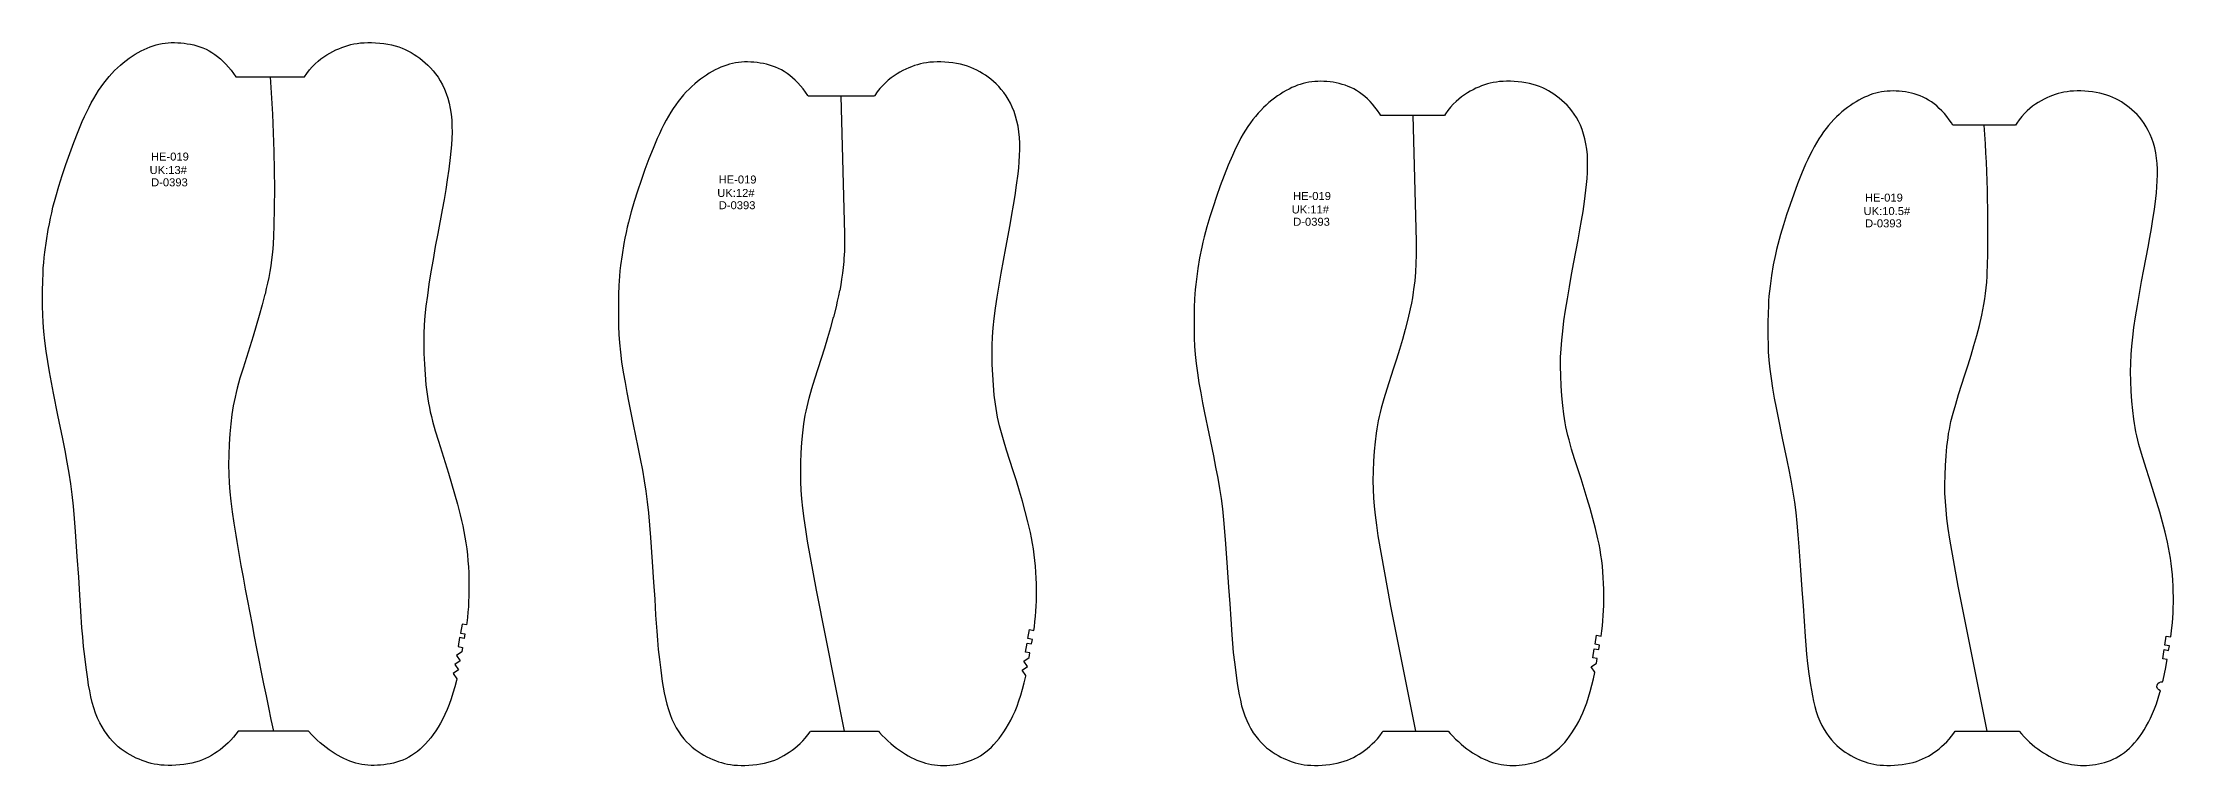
# Model space of a CAD drawing. Extents: x 0 to 4668, y 0 to 316.
# Drawn here: x 0 to 932, y 0 to 316 of the extents above; entities that cross this region are included whole.
import ezdxf

# ---------------------------------------------------------------- set-up
doc = ezdxf.new("R2010")
doc.units = 0
doc.layers.add('1', color=7, linetype='CONTINUOUS')
doc.layers.add('DEFAULT', color=7, linetype='CONTINUOUS')
doc.styles.add('ARIAL_REGULAR', font='arial.ttf')

msp = doc.modelspace()

# ---------------------------------------------------------------- linework, layer by layer
at = {"layer": 'DEFAULT', "color": 5}
for points in [[(167.22, 196.81), (166.91, 192.84), (166.73, 188.9), (166.69, 184.79), (166.77, 180.35), (166.96, 175.71), (167.26, 171.07), (167.66, 166.62), (168.15, 162.5), (168.44, 160.53), (168.77, 158.59), (169.14, 156.66), (169.55, 154.72), (170.02, 152.74), (170.53, 150.7), (171.74, 146.4), (173.1, 141.87), (176.04, 132.58), (177.48, 127.99), (178.87, 123.45), (180.2, 118.9), (181.47, 114.31), (182.68, 109.63), (183.24, 107.25), (183.78, 104.83), (184.27, 102.39), (184.73, 99.91), (185.13, 97.39), (185.49, 94.82), (185.79, 92.22), (186.03, 89.59), (186.21, 86.95), (186.35, 84.31), (186.43, 81.69), (186.47, 79.1), (186.47, 76.57), (186.42, 74.1), (186.33, 71.71), (186.19, 69.37), (186.02, 67.05), (185.8, 64.73), (185.54, 62.37), (185.43, 61.53), (183.46, 61.89), (182.75, 57.95), (184.72, 57.6), (184.36, 55.63), (182.39, 55.99), (181.68, 52.05), (183.65, 51.69), (183.29, 49.73), (180.97, 48.11), (182.58, 45.79), (180.25, 44.18), (181.86, 41.85), (179.54, 40.24), (181.15, 37.92), (180.98, 37.21), (180.25, 34.36), (179.47, 31.64), (178.64, 29.09), (177.78, 26.7), (176.89, 24.46), (175.95, 22.36), (174.99, 20.39), (174, 18.54), (172.97, 16.79), (171.92, 15.14), (170.85, 13.58), (169.75, 12.11), (168.63, 10.73), (167.48, 9.43), (166.31, 8.23), (165.12, 7.12), (163.9, 6.1), (162.66, 5.17), (161.4, 4.34), (160.12, 3.6), (158.81, 2.94), (157.49, 2.36), (156.15, 1.86), (154.79, 1.42), (153.42, 1.05), (152.03, 0.74), (150.64, 0.48), (149.23, 0.28), (147.83, 0.13), (146.42, 0.04), (145.02, 0), (143.63, 0.02), (142.26, 0.1), (140.9, 0.24), (139.57, 0.45), (138.25, 0.71), (136.95, 1.03), (135.66, 1.42), (134.38, 1.87), (133.09, 2.38), (131.81, 2.96), (130.51, 3.6), (129.21, 4.31), (127.9, 5.08), (126.58, 5.92), (125.27, 6.82), (123.96, 7.79), (122.66, 8.82), (121.37, 9.91), (120.1, 11.06), (118.85, 12.28), (117.62, 13.55), (116.41, 14.9), (116.33, 15), (85.47, 15), (84.55, 13.7), (83.46, 12.34), (82.33, 11.08), (81.17, 9.91), (79.98, 8.83), (78.79, 7.82), (77.58, 6.88), (76.36, 5.99), (75.14, 5.17), (73.89, 4.4), (72.6, 3.68), (71.27, 3.03), (69.88, 2.44), (68.42, 1.92), (66.89, 1.45), (65.26, 1.05), (63.57, 0.72), (61.83, 0.44), (60.06, 0.24), (58.3, 0.09), (56.56, 0.01), (54.85, 0), (53.22, 0.05), (51.67, 0.17), (50.19, 0.35), (48.77, 0.59), (47.41, 0.89), (46.08, 1.25), (44.78, 1.67), (43.5, 2.14), (42.21, 2.67), (40.91, 3.24), (39.61, 3.88), (38.3, 4.58), (36.99, 5.36), (35.68, 6.21), (34.38, 7.16), (33.1, 8.2), (31.83, 9.35), (30.58, 10.61), (29.36, 11.98), (28.19, 13.48), (27.05, 15.09), (25.98, 16.84), (24.97, 18.71), (24.03, 20.72), (23.18, 22.87), (22.42, 25.15), (21.74, 27.55), (21.14, 30.04), (20.61, 32.59), (20.14, 35.17), (19.72, 37.75), (19, 42.82), (18.41, 47.61), (17.92, 52.11), (17.52, 56.32), (17.2, 60.28), (16.72, 67.59), (16.3, 74.69), (15.79, 82.35), (15.15, 91.46), (14.38, 102.39), (13.94, 108.06), (13.45, 113.52), (12.91, 118.57), (12.31, 123.33), (11.61, 128), (10.79, 132.79), (9.85, 137.81), (8.81, 143.01), (6.68, 153.35), (4.73, 162.99), (3.84, 167.62), (3, 172.22), (2.21, 176.84), (1.5, 181.4), (0.9, 185.8), (0.46, 189.96), (0.19, 193.81), (0.05, 197.42), (0.01, 200.91), (0, 204.39), (0, 207.97), (0.05, 211.73), (0.19, 215.73), (0.31, 217.85), (0.48, 220.05), (0.7, 222.35), (0.97, 224.72), (1.64, 229.63), (2.47, 234.63), (2.94, 237.11), (3.45, 239.55), (3.98, 241.95), (4.54, 244.3), (5.76, 248.92), (7.1, 253.52), (8.57, 258.2), (10.16, 263.01), (11.86, 267.89), (13.64, 272.74), (15.48, 277.44), (17.36, 281.92), (18.32, 284.07), (19.3, 286.15), (20.29, 288.15), (21.3, 290.09), (22.34, 291.95), (23.4, 293.73), (24.48, 295.44), (25.59, 297.07), (26.72, 298.62), (27.88, 300.1), (29.06, 301.51), (30.27, 302.86), (31.5, 304.13), (32.75, 305.35), (34.02, 306.5), (35.3, 307.59), (36.6, 308.62), (37.91, 309.59), (39.23, 310.49), (40.54, 311.33), (41.86, 312.1), (43.16, 312.81), (44.45, 313.45), (45.74, 314.03), (47.03, 314.54), (48.31, 314.99), (49.6, 315.38), (50.9, 315.7), (52.22, 315.96), (53.55, 316.16), (54.91, 316.31), (56.28, 316.39), (57.67, 316.41), (59.07, 316.37), (60.48, 316.28), (61.88, 316.13), (63.29, 315.93), (64.68, 315.67), (66.07, 315.36), (67.44, 314.99), (68.8, 314.55), (70.14, 314.05), (71.46, 313.47), (72.77, 312.81), (74.05, 312.07), (75.31, 311.24), (76.55, 310.31), (77.77, 309.29), (78.96, 308.18), (80.13, 306.98), (81.28, 305.68), (82.4, 304.3), (83.5, 302.82), (84.47, 301.41), (114.47, 301.41), (115.54, 302.93), (116.72, 304.43), (117.93, 305.8), (119.18, 307.06), (120.45, 308.21), (121.74, 309.25), (123.03, 310.19), (124.34, 311.05), (125.65, 311.83), (126.96, 312.53), (128.26, 313.17), (129.56, 313.74), (130.85, 314.27), (132.14, 314.74), (133.44, 315.16), (134.76, 315.52), (136.13, 315.82), (137.54, 316.06), (139.02, 316.24), (140.57, 316.36), (142.21, 316.41), (143.91, 316.4), (145.65, 316.32), (147.42, 316.17), (149.18, 315.97), (150.92, 315.69), (152.61, 315.36), (154.24, 314.96), (155.78, 314.49), (157.23, 313.96), (158.62, 313.38), (159.95, 312.72), (161.24, 312.01), (162.49, 311.24), (163.72, 310.42), (164.93, 309.53), (166.14, 308.59), (167.34, 307.58), (168.52, 306.5), (169.68, 305.33), (170.81, 304.07), (171.9, 302.71), (172.94, 301.24), (173.93, 299.65), (174.86, 297.93), (175.72, 296.08), (176.5, 294.11), (177.19, 292.03), (177.79, 289.82), (178.28, 287.49), (178.66, 285.06), (178.91, 282.51), (179.04, 279.86), (179.06, 277.13), (178.97, 274.36), (178.8, 271.58), (178.57, 268.82), (178.29, 266.11), (177.65, 260.99), (176.99, 256.37), (176.3, 252.07), (175.56, 247.79), (174.73, 243.24), (172.78, 232.8), (171.75, 227.18), (170.75, 221.52), (169.82, 215.99), (168.98, 210.68), (168.26, 205.66), (167.67, 201.03)], [(363.76, 292.94), (334.88, 292.94), (334.69, 293.23), (333.64, 294.75), (332.56, 296.18), (331.46, 297.52), (330.34, 298.78), (329.19, 299.95), (328.02, 301.03), (326.83, 302.02), (325.62, 302.92), (324.38, 303.72), (323.12, 304.44), (321.85, 305.08), (320.55, 305.64), (319.24, 306.13), (317.91, 306.55), (316.57, 306.91), (315.21, 307.22), (313.85, 307.47), (312.47, 307.67), (311.1, 307.81), (309.72, 307.9), (308.35, 307.94), (306.99, 307.91), (305.65, 307.84), (304.32, 307.7), (303.01, 307.51), (301.72, 307.25), (300.45, 306.94), (299.19, 306.56), (297.93, 306.13), (296.67, 305.63), (295.41, 305.07), (294.15, 304.44), (292.87, 303.76), (291.58, 303.01), (290.3, 302.19), (289.01, 301.32), (287.72, 300.38), (286.45, 299.38), (285.19, 298.33), (283.94, 297.21), (282.71, 296.03), (281.51, 294.79), (280.33, 293.49), (279.16, 292.12), (278.03, 290.68), (276.91, 289.17), (275.82, 287.59), (274.76, 285.93), (273.72, 284.2), (272.71, 282.39), (271.71, 280.51), (270.74, 278.55), (269.79, 276.53), (268.84, 274.44), (267, 270.08), (265.19, 265.5), (263.45, 260.79), (261.78, 256.04), (260.22, 251.35), (258.78, 246.81), (257.46, 242.33), (256.27, 237.83), (255.72, 235.54), (255.19, 233.21), (254.7, 230.83), (254.24, 228.42), (253.42, 223.56), (252.76, 218.78), (252.5, 216.47), (252.28, 214.23), (252.12, 212.09), (251.99, 210.03), (251.85, 206.13), (251.81, 202.48), (251.8, 198.99), (251.81, 195.6), (251.85, 192.21), (251.98, 188.69), (252.24, 184.95), (252.67, 180.9), (253.25, 176.61), (253.94, 172.17), (254.71, 167.67), (255.53, 163.19), (256.4, 158.69), (258.31, 149.3), (260.39, 139.24), (261.4, 134.18), (262.32, 129.29), (263.12, 124.64), (263.8, 120.09), (264.39, 115.45), (264.92, 110.54), (265.39, 105.23), (265.83, 99.71), (266.58, 89.07), (267.2, 80.21), (267.7, 72.75), (268.1, 65.84), (268.57, 58.73), (268.89, 54.88), (269.28, 50.78), (269.76, 46.4), (270.33, 41.74), (271.03, 36.8), (271.44, 34.28), (271.9, 31.77), (272.42, 29.29), (273.01, 26.86), (273.67, 24.52), (274.41, 22.29), (275.25, 20.2), (276.16, 18.24), (277.15, 16.41), (278.21, 14.71), (279.32, 13.13), (280.47, 11.68), (281.67, 10.34), (282.89, 9.11), (284.14, 7.99), (285.4, 6.98), (286.67, 6.05), (287.95, 5.22), (289.24, 4.46), (290.52, 3.78), (291.8, 3.16), (293.07, 2.6), (294.34, 2.09), (295.6, 1.63), (296.88, 1.22), (298.18, 0.87), (299.51, 0.58), (300.9, 0.34), (302.35, 0.17), (303.87, 0.05), (305.47, 0), (307.14, 0.01), (308.85, 0.09), (310.58, 0.23), (312.31, 0.43), (314.02, 0.69), (315.68, 1.02), (317.27, 1.41), (318.78, 1.86), (320.21, 2.37), (321.57, 2.95), (322.88, 3.58), (324.14, 4.27), (325.37, 5.02), (326.57, 5.83), (327.76, 6.69), (328.95, 7.61), (330.13, 8.59), (331.29, 9.64), (332.43, 10.78), (333.54, 12), (334.61, 13.33), (335.63, 14.76), (335.78, 15), (365.59, 15), (366.06, 14.45), (367.24, 13.14), (368.45, 11.91), (369.68, 10.73), (370.92, 9.61), (372.19, 8.55), (373.46, 7.55), (374.74, 6.62), (376.03, 5.74), (377.32, 4.93), (378.6, 4.18), (379.88, 3.49), (381.15, 2.87), (382.41, 2.31), (383.66, 1.81), (384.92, 1.37), (386.19, 1), (387.46, 0.68), (388.75, 0.43), (390.05, 0.24), (391.38, 0.1), (392.73, 0.02), (394.09, 0), (395.46, 0.03), (396.83, 0.12), (398.21, 0.27), (399.58, 0.47), (400.95, 0.72), (402.3, 1.02), (403.65, 1.38), (404.97, 1.8), (406.29, 2.29), (407.58, 2.85), (408.86, 3.49), (410.12, 4.21), (411.35, 5.02), (412.57, 5.92), (413.76, 6.91), (414.93, 7.99), (416.08, 9.15), (417.2, 10.41), (418.3, 11.76), (419.38, 13.19), (420.43, 14.7), (421.46, 16.3), (422.46, 18), (423.44, 19.8), (424.38, 21.72), (425.29, 23.76), (426.17, 25.94), (427.02, 28.27), (427.82, 30.75), (428.58, 33.4), (429.31, 36.17), (429.99, 39.03), (430.07, 39.39), (428.44, 41.71), (430.76, 43.33), (429.14, 45.65), (431.46, 47.27), (431.81, 49.24), (429.84, 49.59), (430.54, 53.53), (432.51, 53.18), (432.86, 55.15), (430.89, 55.5), (431.59, 59.43), (433.55, 59.08), (433.76, 60.66), (434.02, 62.96), (434.23, 65.22), (434.4, 67.47), (434.53, 69.75), (434.62, 72.08), (434.66, 74.48), (434.67, 76.95), (434.63, 79.46), (434.54, 82.01), (434.41, 84.58), (434.23, 87.15), (433.99, 89.71), (433.7, 92.25), (433.35, 94.74), (432.95, 97.19), (432.51, 99.61), (432.02, 101.99), (431.5, 104.34), (430.94, 106.66), (429.77, 111.21), (428.52, 115.69), (427.22, 120.11), (425.87, 124.54), (424.46, 129), (421.57, 138.05), (420.23, 142.45), (419.06, 146.63), (418.55, 148.61), (418.09, 150.54), (417.69, 152.43), (417.32, 154.31), (417, 156.2), (416.72, 158.11), (416.23, 162.12), (415.84, 166.44), (415.55, 170.96), (415.35, 175.47), (415.27, 179.79), (415.32, 183.8), (415.49, 187.63), (415.79, 191.49), (416.23, 195.6), (416.81, 200.11), (417.52, 204.98), (418.33, 210.16), (419.24, 215.54), (420.22, 221.05), (421.23, 226.52), (423.13, 236.68), (423.94, 241.1), (424.67, 245.27), (425.34, 249.46), (425.99, 253.95), (426.62, 258.94), (426.89, 261.58), (427.12, 264.27), (427.28, 266.97), (427.37, 269.67), (427.35, 272.33), (427.23, 274.91), (426.98, 277.4), (426.61, 279.77), (426.12, 282.04), (425.54, 284.19), (424.86, 286.23), (424.09, 288.15), (423.25, 289.95), (422.34, 291.62), (421.37, 293.17), (420.34, 294.61), (419.27, 295.93), (418.16, 297.16), (417.03, 298.29), (415.86, 299.35), (414.68, 300.33), (413.5, 301.25), (412.31, 302.11), (411.1, 302.92), (409.88, 303.67), (408.62, 304.36), (407.31, 304.99), (405.95, 305.56), (404.52, 306.08), (403.01, 306.53), (401.41, 306.92), (399.75, 307.24), (398.05, 307.51), (396.32, 307.71), (394.59, 307.85), (392.88, 307.92), (391.21, 307.94), (389.61, 307.88), (388.08, 307.77), (386.64, 307.59), (385.25, 307.36), (383.91, 307.06), (382.61, 306.71), (381.34, 306.31), (380.07, 305.85), (378.81, 305.34), (377.54, 304.78), (376.26, 304.16), (374.97, 303.47), (373.69, 302.72), (372.41, 301.88), (371.13, 300.96), (369.87, 299.94), (368.63, 298.82), (367.4, 297.6), (366.21, 296.26), (365.05, 294.8), (363.94, 293.23)], [(679.66, 56.96), (681.63, 56.62), (681.63, 56.64), (681.93, 58.93), (682.18, 61.17), (682.39, 63.36), (682.56, 65.56), (682.68, 67.77), (682.77, 70.04), (682.82, 72.37), (682.82, 74.77), (682.78, 77.22), (682.7, 79.7), (682.57, 82.19), (682.39, 84.7), (682.16, 87.19), (681.88, 89.65), (681.54, 92.07), (681.15, 94.46), (680.71, 96.81), (680.24, 99.13), (679.18, 103.67), (678.04, 108.1), (676.82, 112.45), (675.55, 116.76), (674.23, 121.07), (672.85, 125.41), (670.04, 134.21), (668.72, 138.48), (667.57, 142.55), (667.07, 144.48), (666.63, 146.35), (666.23, 148.19), (665.88, 150.02), (665.56, 151.85), (665.28, 153.71), (664.81, 157.61), (664.43, 161.81), (664.14, 166.2), (663.95, 170.59), (663.87, 174.79), (663.92, 178.68), (664.08, 182.41), (664.38, 186.16), (664.81, 190.15), (665.38, 194.54), (666.07, 199.28), (666.87, 204.31), (667.76, 209.55), (668.72, 214.9), (669.71, 220.22), (671.57, 230.1), (672.37, 234.4), (673.08, 238.46), (673.74, 242.53), (674.38, 246.9), (674.99, 251.76), (675.26, 254.32), (675.49, 256.93), (675.65, 259.57), (675.73, 262.2), (675.72, 264.78), (675.6, 267.3), (675.36, 269.72), (675, 272.03), (674.52, 274.24), (673.95, 276.34), (673.28, 278.32), (672.53, 280.2), (671.71, 281.95), (670.81, 283.58), (669.86, 285.09), (668.86, 286.49), (667.81, 287.78), (666.72, 288.98), (665.6, 290.08), (664.46, 291.11), (663.31, 292.06), (662.14, 292.96), (660.97, 293.8), (659.79, 294.58), (658.59, 295.31), (657.35, 295.98), (656.07, 296.6), (654.73, 297.16), (653.33, 297.66), (651.85, 298.09), (650.29, 298.47), (648.66, 298.79), (646.99, 299.05), (645.3, 299.24), (643.6, 299.38), (641.93, 299.45), (640.29, 299.46), (638.72, 299.41), (637.23, 299.3), (635.81, 299.13), (634.45, 298.9), (633.14, 298.62), (631.86, 298.28), (630.61, 297.88), (629.37, 297.43), (628.13, 296.94), (626.89, 296.39), (625.63, 295.79), (624.37, 295.13), (623.11, 294.39), (621.85, 293.58), (620.6, 292.68), (619.37, 291.69), (618.15, 290.6), (616.95, 289.41), (615.77, 288.1), (614.64, 286.69), (613.55, 285.15), (613.12, 284.46), (585.3, 284.46), (584.81, 285.22), (583.78, 286.69), (582.72, 288.08), (581.64, 289.38), (580.54, 290.6), (579.42, 291.73), (578.27, 292.78), (577.1, 293.74), (575.91, 294.61), (574.7, 295.39), (573.47, 296.09), (572.22, 296.7), (570.95, 297.25), (569.67, 297.72), (568.37, 298.13), (567.06, 298.47), (565.73, 298.77), (564.39, 299.01), (563.05, 299.2), (561.7, 299.34), (560.36, 299.43), (559.02, 299.46), (557.69, 299.44), (556.37, 299.37), (555.07, 299.24), (553.79, 299.05), (552.53, 298.8), (551.29, 298.49), (550.05, 298.13), (548.82, 297.7), (547.59, 297.22), (546.36, 296.68), (545.12, 296.07), (543.87, 295.4), (542.61, 294.68), (541.35, 293.89), (540.09, 293.04), (538.83, 292.13), (537.59, 291.17), (536.35, 290.14), (535.13, 289.06), (533.93, 287.92), (532.74, 286.71), (531.58, 285.45), (530.44, 284.12), (529.33, 282.73), (528.23, 281.26), (527.16, 279.73), (526.12, 278.12), (525.1, 276.43), (524.11, 274.67), (523.14, 272.84), (522.18, 270.94), (521.25, 268.98), (520.33, 266.95), (518.52, 262.7), (516.76, 258.25), (515.04, 253.66), (513.41, 249.04), (511.88, 244.49), (510.47, 240.07), (509.19, 235.71), (508.02, 231.34), (507.48, 229.11), (506.97, 226.84), (506.03, 222.18), (505.23, 217.45), (504.59, 212.81), (504.33, 210.56), (504.12, 208.38), (503.95, 206.3), (503.83, 204.3), (503.7, 200.51), (503.65, 196.95), (503.65, 193.57), (503.65, 190.27), (503.69, 186.97), (503.82, 183.55), (504.07, 179.91), (504.49, 175.97), (505.06, 171.79), (505.73, 167.47), (506.48, 163.1), (507.28, 158.75), (508.13, 154.36), (509.99, 145.23), (512.03, 135.45), (513.02, 130.53), (513.93, 125.77), (514.71, 121.25), (515.38, 116.83), (515.96, 112.32), (516.48, 107.54), (516.94, 102.38), (517.37, 97.01), (518.1, 86.67), (518.72, 78.05), (519.2, 70.79), (519.6, 64.07), (520.06, 57.16), (520.37, 53.41), (520.75, 49.42), (521.22, 45.17), (521.79, 40.63), (522.47, 35.83), (522.87, 33.38), (523.32, 30.93), (523.83, 28.51), (524.4, 26.15), (525.05, 23.87), (525.78, 21.7), (526.6, 19.66), (527.5, 17.75), (528.47, 15.97), (529.5, 14.31), (530.59, 12.78), (531.72, 11.36), (532.89, 10.05), (534.09, 8.86), (535.32, 7.77), (536.55, 6.78), (537.8, 5.88), (539.06, 5.07), (540.32, 4.34), (541.58, 3.67), (542.83, 3.07), (544.08, 2.53), (545.32, 2.03), (546.56, 1.58), (547.81, 1.19), (549.08, 0.85), (550.4, 0.56), (551.75, 0.33), (553.17, 0.16), (554.67, 0.05), (556.24, 0), (557.87, 0.01), (559.55, 0.09), (561.25, 0.22), (562.94, 0.42), (564.61, 0.67), (566.24, 0.99), (567.8, 1.37), (569.28, 1.81), (570.68, 2.31), (572.02, 2.87), (573.3, 3.48), (574.54, 4.15), (575.74, 4.88), (576.92, 5.67), (578.09, 6.51), (579.25, 7.4), (580.41, 8.36), (581.55, 9.38), (582.67, 10.49), (583.75, 11.68), (584.8, 12.97), (585.81, 14.37), (586.21, 15), (614.79, 15), (615.63, 14.01), (616.8, 12.75), (617.98, 11.55), (619.18, 10.41), (620.4, 9.32), (621.64, 8.3), (622.89, 7.33), (624.14, 6.42), (625.4, 5.58), (626.66, 4.79), (627.92, 4.06), (629.17, 3.39), (630.41, 2.79), (631.64, 2.24), (632.87, 1.76), (634.1, 1.34), (635.34, 0.97), (636.58, 0.67), (637.84, 0.42), (639.12, 0.23), (640.42, 0.1), (641.74, 0.02), (643.07, 0), (644.41, 0.03), (645.75, 0.12), (647.1, 0.26), (648.45, 0.45), (649.78, 0.7), (651.11, 0.99), (652.42, 1.34), (653.72, 1.75), (655.01, 2.22), (656.27, 2.76), (657.52, 3.38), (658.75, 4.07), (659.96, 4.86), (661.15, 5.73), (662.32, 6.68), (663.47, 7.73), (664.59, 8.86), (665.69, 10.08), (666.77, 11.39), (667.83, 12.78), (668.86, 14.25), (669.87, 15.8), (670.85, 17.45), (671.81, 19.2), (672.74, 21.06), (673.63, 23.05), (674.5, 25.17), (675.32, 27.43), (676.11, 29.85), (676.86, 32.42), (677.57, 35.12), (678.23, 37.9), (678.86, 40.73), (678.88, 40.85), (677.25, 43.17), (679.57, 44.79), (679.91, 46.76), (677.94, 47.11), (678.63, 51.05), (680.6, 50.7), (680.94, 52.67), (678.97, 53.02)]]:
    msp.add_lwpolyline(points, close=True, dxfattribs=at)
at = {"layer": 'DEFAULT', "color": 96}
for points in [[(99.47, 301.41), (100.58, 285.08), (101.19, 268.73), (101.35, 252.35), (101.1, 235.98), (100.97, 231.99), (100.76, 228), (100.49, 224.66), (100.12, 221.34), (99.76, 218.73), (99.35, 216.16), (98.88, 213.64), (98.88, 213.62), (98.38, 211.16), (97.84, 208.72), (97.27, 206.32), (97.27, 206.3), (97.26, 206.28), (96.05, 201.58), (96.05, 201.57), (94.77, 196.96), (93.44, 192.39), (92.04, 187.83), (90.6, 183.23), (87.66, 173.94), (86.3, 169.46), (85.12, 165.2), (84.61, 163.2), (84.15, 161.26), (83.75, 159.35), (83.39, 157.46), (83.07, 155.57), (82.78, 153.64), (82.3, 149.58), (81.9, 145.19), (81.61, 140.6), (81.41, 136), (81.34, 131.62), (81.38, 127.56), (81.55, 123.69), (81.86, 119.78), (82.3, 115.61), (82.89, 111.02), (83.61, 106.03), (84.44, 100.74), (84.9, 97.98, 0.008235), (100.94, 15)], [(850.4, 15), (837.7, 78.53), (834.11, 99.1), (833.43, 103.75), (832.88, 108.03), (832.46, 111.92), (832.17, 115.56), (832, 119.16), (831.96, 122.93), (832.04, 127.02), (832.22, 131.3), (832.5, 135.57), (832.88, 139.67), (833.34, 143.45), (833.61, 145.23), (833.91, 147), (834.25, 148.75), (834.63, 150.52), (835.55, 154.2), (836.68, 158.16), (837.96, 162.34), (840.75, 171), (842.11, 175.3), (843.42, 179.57), (844.68, 183.84), (845.89, 188.15), (845.89, 188.16), (845.89, 188.18), (847.04, 192.58), (848.09, 197.11), (848.56, 199.43), (849, 201.79), (849.39, 204.19), (849.74, 206.62), (850.02, 209.1), (850.26, 211.6), (850.44, 214.1), (850.5, 215.35, 0.025701), (849.16, 280.23)]]:
    msp.add_lwpolyline(points, format="xyb", dxfattribs=at)
for points in [[(350.69, 15), (338.41, 76.7), (334.57, 98.1), (333.76, 103.25), (333.06, 108.1), (332.48, 112.57), (332.05, 116.63), (331.75, 120.43), (331.58, 124.19), (331.54, 128.13), (331.62, 132.4), (331.81, 136.87), (332.1, 141.34), (332.49, 145.61), (332.96, 149.56), (333.24, 151.42), (333.56, 153.27), (333.91, 155.1), (334.31, 156.96), (334.75, 158.84), (335.25, 160.79), (336.42, 164.93), (337.75, 169.29), (340.63, 178.33), (342.04, 182.81), (343.4, 187.25), (344.71, 191.7), (345.96, 196.19), (345.96, 196.2), (345.97, 196.22), (347.15, 200.8), (347.15, 200.81), (347.71, 203.15), (348.24, 205.53), (348.73, 207.93), (348.73, 207.95), (348.74, 207.96), (349.19, 210.4), (349.59, 212.9), (349.95, 215.44), (350.24, 218.02), (350.49, 220.62), (350.58, 221.93), (350.78, 225.17), (350.89, 228.42), (350.91, 232.76), (349.32, 292.94)], [(599.21, 284.46), (600.72, 229.48), (600.75, 223.44), (600.65, 219.65), (600.42, 215.88), (600.09, 212.09), (599.63, 208.33), (599.46, 207.09), (599.06, 204.66), (598.62, 202.27), (598.14, 199.91), (597.07, 195.32), (595.91, 190.84), (595.91, 190.83), (594.69, 186.46), (593.42, 182.13), (592.09, 177.8), (590.71, 173.45), (587.89, 164.66), (586.59, 160.41), (585.45, 156.39), (584.96, 154.5), (584.53, 152.67), (584.14, 150.87), (583.79, 149.09), (583.49, 147.3), (583.21, 145.48), (582.75, 141.65), (582.37, 137.5), (582.08, 133.15), (581.9, 128.81), (581.82, 124.67), (581.86, 120.84), (582.03, 117.18), (582.32, 113.49), (582.74, 109.55), (583.31, 105.2), (584, 100.48), (589.49, 69.73), (600.5, 15)]]:
    msp.add_lwpolyline(points, dxfattribs=at)
at = {"layer": 'DEFAULT', "color": 5}
msp.add_lwpolyline([(926.2, 32.72, -0.406466), (924.75, 35.15, -0.406465), (927.18, 36.6), (927.36, 37.33), (927.97, 40.12), (928.55, 42.92), (929.07, 45.69), (929.2, 46.41), (927.22, 46.72), (927.85, 50.67), (929.83, 50.35), (930.15, 52.33), (928.17, 52.65), (928.8, 56.6), (930.78, 56.28), (931.27, 60.27), (931.47, 62.44), (931.64, 64.6), (931.76, 66.78), (931.85, 69.02), (931.89, 71.32), (931.9, 73.68), (931.86, 76.09), (931.78, 78.54), (931.65, 81), (931.47, 83.47), (931.25, 85.92), (930.96, 88.35), (930.63, 90.74), (930.24, 93.09), (929.81, 95.41), (929.34, 97.69), (928.31, 102.17), (927.17, 106.54), (925.97, 110.83), (924.72, 115.08), (923.41, 119.33), (922.05, 123.61), (919.27, 132.29), (917.97, 136.5), (916.83, 140.51), (915.9, 144.26), (915.5, 146.07), (915.15, 147.87), (914.84, 149.68), (914.57, 151.51), (914.1, 155.35), (913.72, 159.5), (913.43, 163.82), (913.25, 168.15), (913.17, 172.29), (913.22, 176.13), (913.38, 179.8), (913.67, 183.5), (914.1, 187.43), (914.66, 191.75), (915.35, 196.43), (916.14, 201.39), (917.02, 206.55), (917.97, 211.82), (918.95, 217.07), (920.8, 226.81), (921.58, 231.05), (922.29, 235.05), (922.94, 239.07), (923.57, 243.38), (924.18, 248.16), (924.45, 250.69), (924.67, 253.27), (924.83, 255.87), (924.92, 258.46), (924.91, 261.01), (924.79, 263.49), (924.55, 265.88), (924.19, 268.16), (923.72, 270.34), (923.16, 272.41), (922.5, 274.37), (921.75, 276.22), (920.94, 277.95), (920.05, 279.56), (919.11, 281.05), (918.11, 282.43), (917.07, 283.71), (916, 284.88), (914.89, 285.98), (913.76, 286.99), (912.62, 287.93), (911.46, 288.81), (910.31, 289.64), (909.14, 290.41), (907.95, 291.13), (906.72, 291.79), (905.45, 292.4), (904.13, 292.95), (902.74, 293.44), (901.28, 293.88), (899.73, 294.25), (898.12, 294.56), (896.47, 294.82), (894.79, 295.01), (893.11, 295.14), (891.45, 295.22), (889.83, 295.23), (888.28, 295.18), (886.8, 295.07), (885.39, 294.9), (884.05, 294.67), (882.75, 294.39), (881.49, 294.06), (880.25, 293.67), (879.02, 293.23), (877.8, 292.74), (876.56, 292.2), (875.32, 291.61), (874.07, 290.95), (872.82, 290.23), (871.58, 289.43), (870.34, 288.54), (869.12, 287.57), (867.91, 286.49), (866.72, 285.32), (865.56, 284.03), (864.43, 282.63), (863.36, 281.11), (862.8, 280.23), (835.51, 280.23), (834.87, 281.21), (833.84, 282.66), (832.8, 284.03), (831.73, 285.31), (830.64, 286.51), (829.53, 287.62), (828.39, 288.65), (827.24, 289.6), (826.06, 290.45), (824.86, 291.22), (823.64, 291.91), (822.41, 292.51), (821.15, 293.05), (819.88, 293.51), (818.6, 293.91), (817.3, 294.25), (815.99, 294.54), (814.67, 294.78), (813.34, 294.97), (812.01, 295.11), (810.67, 295.19), (809.35, 295.23), (808.03, 295.21), (806.73, 295.13), (805.44, 295), (804.18, 294.82), (802.94, 294.57), (801.7, 294.27), (800.48, 293.91), (799.26, 293.49), (798.05, 293.02), (796.83, 292.48), (795.6, 291.88), (794.37, 291.23), (793.13, 290.51), (791.88, 289.74), (790.63, 288.9), (789.39, 288.01), (788.15, 287.06), (786.93, 286.05), (785.72, 284.98), (784.53, 283.86), (783.36, 282.68), (782.21, 281.43), (781.08, 280.12), (779.97, 278.75), (778.89, 277.31), (777.83, 275.8), (776.8, 274.21), (775.79, 272.55), (774.81, 270.81), (773.85, 269.01), (772.91, 267.14), (771.98, 265.2), (771.07, 263.2), (769.28, 259.01), (767.54, 254.62), (765.84, 250.1), (764.23, 245.54), (762.71, 241.06), (761.32, 236.7), (760.05, 232.4), (758.89, 228.09), (758.36, 225.89), (757.85, 223.66), (756.93, 219.06), (756.14, 214.4), (755.5, 209.82), (755.24, 207.61), (755.03, 205.46), (754.87, 203.41), (754.75, 201.43), (754.62, 197.7), (754.58, 194.19), (754.57, 190.85), (754.58, 187.6), (754.62, 184.35), (754.74, 180.97), (754.99, 177.38), (755.4, 173.5), (755.96, 169.39), (756.63, 165.13), (757.37, 160.82), (758.16, 156.52), (759, 152.2), (760.84, 143.2), (762.86, 133.55), (763.84, 128.7), (764.73, 124.01), (765.51, 119.56), (766.17, 115.2), (766.74, 110.75), (767.25, 106.04), (767.71, 100.95), (768.13, 95.66), (768.87, 85.46), (769.47, 76.97), (769.95, 69.82), (770.35, 63.19), (770.8, 56.37), (771.11, 52.68), (771.49, 48.75), (771.95, 44.55), (772.51, 40.08), (773.19, 35.34), (773.58, 32.92), (774.03, 30.51), (774.53, 28.13), (775.1, 25.8), (775.74, 23.55), (776.46, 21.41), (777.27, 19.39), (778.16, 17.51), (779.12, 15.75), (780.15, 14.12), (781.22, 12.6), (782.35, 11.2), (783.51, 9.91), (784.7, 8.73), (785.9, 7.66), (787.13, 6.68), (788.37, 5.8), (789.61, 5), (790.86, 4.27), (792.11, 3.62), (793.35, 3.03), (794.59, 2.49), (795.81, 2), (797.04, 1.56), (798.28, 1.17), (799.54, 0.84), (800.84, 0.55), (802.18, 0.33), (803.59, 0.16), (805.07, 0.05), (806.62, 0), (808.24, 0.01), (809.9, 0.08), (811.58, 0.22), (813.25, 0.41), (814.91, 0.66), (816.52, 0.98), (818.07, 1.35), (819.53, 1.78), (820.92, 2.28), (822.24, 2.83), (823.51, 3.43), (824.73, 4.1), (825.93, 4.82), (827.09, 5.59), (828.25, 6.42), (829.41, 7.3), (830.55, 8.24), (831.68, 9.25), (832.79, 10.34), (833.86, 11.52), (834.9, 12.8), (835.9, 14.17), (836.42, 15), (864.38, 15), (865.42, 13.8), (866.57, 12.55), (867.74, 11.37), (868.93, 10.25), (870.14, 9.18), (871.36, 8.17), (872.6, 7.22), (873.84, 6.33), (875.09, 5.49), (876.34, 4.72), (877.58, 4), (878.82, 3.34), (880.04, 2.75), (881.26, 2.21), (882.47, 1.73), (883.69, 1.32), (884.91, 0.96), (886.15, 0.66), (887.39, 0.41), (888.66, 0.23), (889.94, 0.09), (891.24, 0.02), (892.56, 0), (893.88, 0.03), (895.22, 0.12), (896.55, 0.26), (897.88, 0.45), (899.2, 0.69), (900.51, 0.97), (901.81, 1.32), (903.09, 1.72), (904.36, 2.18), (905.62, 2.71), (906.85, 3.32), (908.07, 4.01), (909.27, 4.78), (910.45, 5.63), (911.6, 6.57), (912.74, 7.6), (913.85, 8.72), (914.94, 9.92), (916.01, 11.2), (917.05, 12.57), (918.08, 14.02), (919.08, 15.55), (920.05, 17.17), (921, 18.9), (921.92, 20.74), (922.8, 22.69), (923.66, 24.78), (924.47, 27.01), (925.25, 29.4), (926, 31.93)], format="xyb", close=True, dxfattribs=at)

# ---------------------------------------------------------------- texts
at = {"layer": '1', "color": 1, "style": 'ARIAL_REGULAR'}
for s, p in [('UK:13#', (46.79, 258.87)), ('HE-019', (47.37, 264.76)), ('D-0393', (47.45, 253.49)), ('UK:12#', (295.06, 248.84)), ('HE-019', (295.64, 254.73)), ('D-0393', (295.72, 243.46)), ('UK:11#', (546.29, 241.61)), ('HE-019', (546.87, 247.5)), ('UK:10.5#', (796.41, 240.91)), ('HE-019', (796.99, 246.8)), ('D-0393', (546.95, 236.23)), ('D-0393', (797.06, 235.53))]:
    msp.add_text(s, height=3.5, dxfattribs=at).set_placement(p)

doc.saveas('drawing.dxf')
